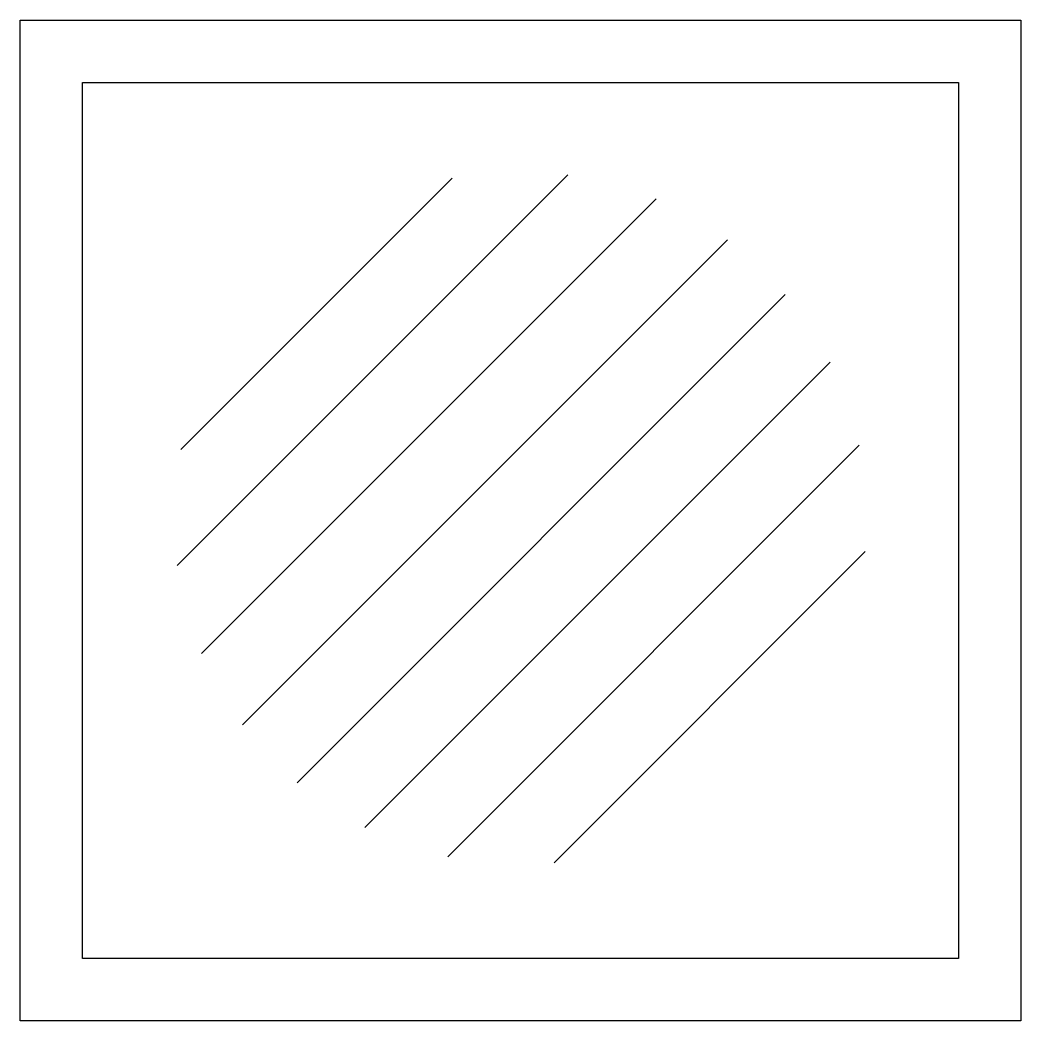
# Model space of a CAD drawing. Header units: millimetres. Extents: x -10149.72 to -10149.32, y -373.761 to -373.361.
import ezdxf

# ---------------------------------------------------------------- set-up
doc = ezdxf.new("R2010")
doc.units = ezdxf.units.MM
doc.layers.add('Tub_esgoto_caixas', color=2, linetype='Continuous')

msp = doc.modelspace()

# ---------------------------------------------------------------- hatches: boundary and pattern name
at = {"layer": 'Tub_esgoto_caixas'}
h = msp.add_hatch(dxfattribs=at)
h.set_pattern_fill('ANSI31', color=256, scale=0.01, style=0)
h.set_pattern_definition([(45, (-13.443464, 2.1289), (-0.0224506403, 0.0224506403), [])])
h.paths.add_polyline_path([(-10149.65856, -373.56026, 1), (-10149.38168, -373.56026, 1)])

# ---------------------------------------------------------------- linework, layer by layer
msp.add_lwpolyline([(-10149.72012, -373.3613), (-10149.32012, -373.3613), (-10149.32012, -373.7613), (-10149.72012, -373.7613)], close=True, dxfattribs=at)
at = {"layer": 'Tub_esgoto_caixas', "color": 1}
msp.add_lwpolyline([(-10149.69517, -373.38626), (-10149.34508, -373.38626), (-10149.34508, -373.73635), (-10149.69517, -373.73635)], close=True, dxfattribs=at)

doc.saveas('drawing.dxf')
